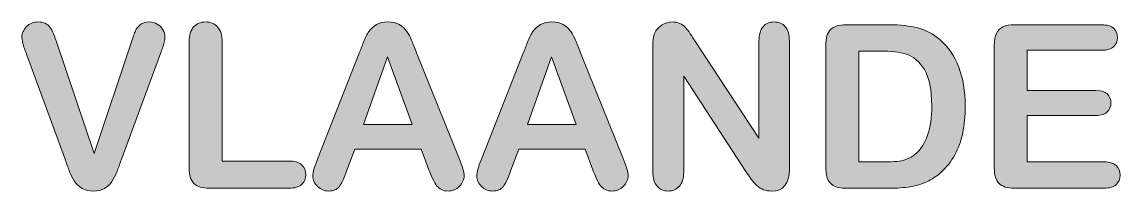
# Model space of a CAD drawing. Header units: millimetres. Extents: x 190 to 440, y -221 to -136.
# Drawn here: x 345.59 to 359.18, y -218.23 to -216.14 of the extents above; entities that cross this region are included whole.
import ezdxf

# ---------------------------------------------------------------- set-up
doc = ezdxf.new("R2010")
doc.units = ezdxf.units.MM
doc.header["$MEASUREMENT"] = 0
doc.layers.add('Layer 1', color=7, linetype='Continuous')

# ---------------------------------------------------------------- blocks, each defined once
blk = doc.blocks.new('block 9')
at = {"layer": 'Layer 1', "true_color": 0x231f20}
h = blk.add_hatch(color=250, dxfattribs=at)
h.dxf.hatch_style = 2
edge = h.paths.add_edge_path()
edge.add_spline(control_points=[(346.021, -216.409), (346.021, -216.409), (346.478, -217.764), (346.478, -217.764), (346.478, -217.764), (346.937, -216.4), (346.937, -216.4), (346.961, -216.328), (346.979, -216.278), (346.991, -216.25), (347.003, -216.222), (347.023, -216.197), (347.05, -216.174), (347.078, -216.152), (347.115, -216.14), (347.163, -216.14), (347.198, -216.14), (347.23, -216.149), (347.26, -216.167), (347.29, -216.184), (347.314, -216.207), (347.331, -216.236), (347.348, -216.265), (347.356, -216.294), (347.356, -216.324), (347.356, -216.344), (347.353, -216.366), (347.348, -216.389), (347.342, -216.413), (347.336, -216.436), (347.327, -216.458), (347.319, -216.48), (347.311, -216.504), (347.302, -216.528), (347.302, -216.528), (346.813, -217.848), (346.813, -217.848), (346.796, -217.898), (346.778, -217.946), (346.761, -217.992), (346.743, -218.037), (346.723, -218.077), (346.7, -218.112), (346.677, -218.146), (346.647, -218.174), (346.609, -218.197), (346.57, -218.219), (346.524, -218.23), (346.469, -218.23), (346.414, -218.23), (346.367, -218.219), (346.329, -218.197), (346.291, -218.175), (346.26, -218.147), (346.237, -218.112), (346.213, -218.076), (346.193, -218.036), (346.175, -217.991), (346.158, -217.946), (346.14, -217.898), (346.123, -217.848), (346.123, -217.848), (345.642, -216.539), (345.642, -216.539), (345.634, -216.515), (345.625, -216.492), (345.616, -216.468), (345.608, -216.445), (345.6, -216.421), (345.594, -216.394), (345.589, -216.367), (345.585, -216.345), (345.585, -216.327), (345.585, -216.28), (345.604, -216.237), (345.642, -216.198), (345.68, -216.16), (345.727, -216.14), (345.784, -216.14), (345.854, -216.14), (345.903, -216.162), (345.932, -216.205), (345.961, -216.247), (345.991, -216.315), (346.021, -216.409)], knot_values=[0, 0, 0, 0, 1, 1, 1, 2, 2, 2, 3, 3, 3, 4, 4, 4, 5, 5, 5, 6, 6, 6, 7, 7, 7, 8, 8, 8, 9, 9, 9, 10, 10, 10, 11, 11, 11, 12, 12, 12, 13, 13, 13, 14, 14, 14, 15, 15, 15, 16, 16, 16, 17, 17, 17, 18, 18, 18, 19, 19, 19, 20, 20, 20, 21, 21, 21, 22, 22, 22, 23, 23, 23, 24, 24, 24, 25, 25, 25, 26, 26, 26, 27, 27, 27, 28, 28, 28, 28], degree=3, periodic=1)
h = blk.add_hatch(color=250, dxfattribs=at)
h.dxf.hatch_style = 2
edge = h.paths.add_edge_path()
edge.add_spline(control_points=[(348.065, -216.389), (348.065, -216.389), (348.065, -217.859), (348.065, -217.859), (348.065, -217.859), (348.894, -217.859), (348.894, -217.859), (348.96, -217.859), (349.011, -217.875), (349.046, -217.907), (349.082, -217.939), (349.099, -217.98), (349.099, -218.028), (349.099, -218.078), (349.082, -218.118), (349.047, -218.149), (349.012, -218.18), (348.961, -218.195), (348.894, -218.195), (348.894, -218.195), (347.906, -218.195), (347.906, -218.195), (347.817, -218.195), (347.753, -218.175), (347.714, -218.136), (347.675, -218.096), (347.655, -218.033), (347.655, -217.944), (347.655, -217.944), (347.655, -216.389), (347.655, -216.389), (347.655, -216.306), (347.674, -216.244), (347.711, -216.202), (347.748, -216.161), (347.797, -216.14), (347.858, -216.14), (347.92, -216.14), (347.969, -216.161), (348.007, -216.202), (348.046, -216.243), (348.065, -216.305), (348.065, -216.389)], knot_values=[0, 0, 0, 0, 1, 1, 1, 2, 2, 2, 3, 3, 3, 4, 4, 4, 5, 5, 5, 6, 6, 6, 7, 7, 7, 8, 8, 8, 9, 9, 9, 10, 10, 10, 11, 11, 11, 12, 12, 12, 13, 13, 13, 14, 14, 14, 14], degree=3, periodic=1)
h = blk.add_hatch(color=250, dxfattribs=at)
h.dxf.hatch_style = 2
edge = h.paths.add_edge_path()
edge.add_spline(control_points=[(350.624, -217.966), (350.624, -217.966), (350.527, -217.713), (350.527, -217.713), (350.527, -217.713), (349.706, -217.713), (349.706, -217.713), (349.706, -217.713), (349.609, -217.972), (349.609, -217.972), (349.572, -218.073), (349.539, -218.141), (349.513, -218.177), (349.486, -218.212), (349.443, -218.23), (349.382, -218.23), (349.331, -218.23), (349.285, -218.211), (349.246, -218.173), (349.206, -218.136), (349.186, -218.093), (349.186, -218.045), (349.186, -218.017), (349.191, -217.989), (349.2, -217.959), (349.209, -217.93), (349.225, -217.889), (349.246, -217.837), (349.246, -217.837), (349.762, -216.525), (349.762, -216.525), (349.777, -216.487), (349.795, -216.442), (349.815, -216.389), (349.836, -216.336), (349.858, -216.292), (349.881, -216.258), (349.905, -216.223), (349.936, -216.195), (349.974, -216.173), (350.012, -216.151), (350.059, -216.14), (350.115, -216.14), (350.172, -216.14), (350.219, -216.151), (350.258, -216.173), (350.296, -216.195), (350.327, -216.222), (350.35, -216.256), (350.373, -216.29), (350.393, -216.327), (350.409, -216.366), (350.425, -216.405), (350.446, -216.457), (350.471, -216.522), (350.471, -216.522), (350.998, -217.826), (350.998, -217.826), (351.04, -217.925), (351.06, -217.997), (351.06, -218.042), (351.06, -218.089), (351.041, -218.132), (351.002, -218.171), (350.963, -218.21), (350.916, -218.23), (350.861, -218.23), (350.829, -218.23), (350.801, -218.224), (350.778, -218.212), (350.755, -218.201), (350.736, -218.185), (350.72, -218.165), (350.705, -218.146), (350.688, -218.116), (350.67, -218.075), (350.652, -218.034), (350.636, -217.998), (350.624, -217.966)], knot_values=[0, 0, 0, 0, 1, 1, 1, 2, 2, 2, 3, 3, 3, 4, 4, 4, 5, 5, 5, 6, 6, 6, 7, 7, 7, 8, 8, 8, 9, 9, 9, 10, 10, 10, 11, 11, 11, 12, 12, 12, 13, 13, 13, 14, 14, 14, 15, 15, 15, 16, 16, 16, 17, 17, 17, 18, 18, 18, 19, 19, 19, 20, 20, 20, 21, 21, 21, 22, 22, 22, 23, 23, 23, 24, 24, 24, 25, 25, 25, 26, 26, 26, 26], degree=3, periodic=1)
h.paths.add_polyline_path([(349.813, -217.406), (350.417, -217.406), (350.112, -216.572)])
h = blk.add_hatch(color=250, dxfattribs=at)
h.dxf.hatch_style = 2
edge = h.paths.add_edge_path()
edge.add_spline(control_points=[(352.653, -217.966), (352.653, -217.966), (352.557, -217.713), (352.557, -217.713), (352.557, -217.713), (351.736, -217.713), (351.736, -217.713), (351.736, -217.713), (351.639, -217.972), (351.639, -217.972), (351.602, -218.073), (351.569, -218.141), (351.543, -218.177), (351.516, -218.212), (351.472, -218.23), (351.412, -218.23), (351.36, -218.23), (351.315, -218.211), (351.275, -218.173), (351.236, -218.136), (351.216, -218.093), (351.216, -218.045), (351.216, -218.017), (351.221, -217.989), (351.23, -217.959), (351.239, -217.93), (351.254, -217.889), (351.275, -217.837), (351.275, -217.837), (351.792, -216.525), (351.792, -216.525), (351.807, -216.487), (351.825, -216.442), (351.845, -216.389), (351.866, -216.336), (351.888, -216.292), (351.911, -216.258), (351.935, -216.223), (351.965, -216.195), (352.004, -216.173), (352.042, -216.151), (352.089, -216.14), (352.145, -216.14), (352.202, -216.14), (352.249, -216.151), (352.288, -216.173), (352.326, -216.195), (352.356, -216.222), (352.38, -216.256), (352.403, -216.29), (352.423, -216.327), (352.439, -216.366), (352.455, -216.405), (352.476, -216.457), (352.5, -216.522), (352.5, -216.522), (353.028, -217.826), (353.028, -217.826), (353.07, -217.925), (353.09, -217.997), (353.09, -218.042), (353.09, -218.089), (353.071, -218.132), (353.032, -218.171), (352.993, -218.21), (352.946, -218.23), (352.89, -218.23), (352.858, -218.23), (352.831, -218.224), (352.808, -218.212), (352.785, -218.201), (352.765, -218.185), (352.75, -218.165), (352.734, -218.146), (352.717, -218.116), (352.7, -218.075), (352.682, -218.034), (352.666, -217.998), (352.653, -217.966)], knot_values=[0, 0, 0, 0, 1, 1, 1, 2, 2, 2, 3, 3, 3, 4, 4, 4, 5, 5, 5, 6, 6, 6, 7, 7, 7, 8, 8, 8, 9, 9, 9, 10, 10, 10, 11, 11, 11, 12, 12, 12, 13, 13, 13, 14, 14, 14, 15, 15, 15, 16, 16, 16, 17, 17, 17, 18, 18, 18, 19, 19, 19, 20, 20, 20, 21, 21, 21, 22, 22, 22, 23, 23, 23, 24, 24, 24, 25, 25, 25, 26, 26, 26, 26], degree=3, periodic=1)
h.paths.add_polyline_path([(351.843, -217.406), (352.447, -217.406), (352.142, -216.572)])
h = blk.add_hatch(color=250, dxfattribs=at)
h.dxf.hatch_style = 2
edge = h.paths.add_edge_path()
edge.add_spline(control_points=[(353.924, -216.386), (353.924, -216.386), (354.711, -217.576), (354.711, -217.576), (354.711, -217.576), (354.711, -216.375), (354.711, -216.375), (354.711, -216.297), (354.728, -216.238), (354.761, -216.199), (354.795, -216.16), (354.84, -216.14), (354.897, -216.14), (354.956, -216.14), (355.002, -216.16), (355.036, -216.199), (355.07, -216.238), (355.087, -216.297), (355.087, -216.375), (355.087, -216.375), (355.087, -217.964), (355.087, -217.964), (355.087, -218.141), (355.014, -218.23), (354.867, -218.23), (354.83, -218.23), (354.797, -218.224), (354.767, -218.214), (354.738, -218.203), (354.71, -218.187), (354.685, -218.163), (354.659, -218.14), (354.635, -218.113), (354.613, -218.083), (354.591, -218.052), (354.569, -218.02), (354.547, -217.988), (354.547, -217.988), (353.779, -216.812), (353.779, -216.812), (353.779, -216.812), (353.779, -217.995), (353.779, -217.995), (353.779, -218.072), (353.761, -218.131), (353.726, -218.17), (353.69, -218.21), (353.644, -218.23), (353.588, -218.23), (353.53, -218.23), (353.483, -218.21), (353.449, -218.17), (353.414, -218.13), (353.396, -218.071), (353.396, -217.995), (353.396, -217.995), (353.396, -216.437), (353.396, -216.437), (353.396, -216.371), (353.403, -216.319), (353.418, -216.281), (353.436, -216.24), (353.465, -216.206), (353.505, -216.18), (353.545, -216.154), (353.589, -216.14), (353.636, -216.14), (353.673, -216.14), (353.704, -216.146), (353.73, -216.158), (353.757, -216.17), (353.78, -216.186), (353.799, -216.207), (353.819, -216.227), (353.839, -216.253), (353.86, -216.285), (353.881, -216.317), (353.902, -216.351), (353.924, -216.386)], knot_values=[0, 0, 0, 0, 1, 1, 1, 2, 2, 2, 3, 3, 3, 4, 4, 4, 5, 5, 5, 6, 6, 6, 7, 7, 7, 8, 8, 8, 9, 9, 9, 10, 10, 10, 11, 11, 11, 12, 12, 12, 13, 13, 13, 14, 14, 14, 15, 15, 15, 16, 16, 16, 17, 17, 17, 18, 18, 18, 19, 19, 19, 20, 20, 20, 21, 21, 21, 22, 22, 22, 23, 23, 23, 24, 24, 24, 25, 25, 25, 26, 26, 26, 26], degree=3, periodic=1)
h = blk.add_hatch(color=250, dxfattribs=at)
h.dxf.hatch_style = 2
edge = h.paths.add_edge_path()
edge.add_spline(control_points=[(355.788, -216.175), (355.788, -216.175), (356.322, -216.175), (356.322, -216.175), (356.461, -216.175), (356.579, -216.188), (356.679, -216.214), (356.778, -216.239), (356.868, -216.288), (356.949, -216.358), (357.159, -216.538), (357.264, -216.812), (357.264, -217.18), (357.264, -217.301), (357.254, -217.411), (357.233, -217.512), (357.212, -217.612), (357.179, -217.702), (357.135, -217.782), (357.091, -217.863), (357.034, -217.935), (356.965, -217.998), (356.911, -218.047), (356.852, -218.086), (356.788, -218.115), (356.723, -218.144), (356.654, -218.165), (356.58, -218.177), (356.506, -218.189), (356.423, -218.195), (356.33, -218.195), (356.33, -218.195), (355.797, -218.195), (355.797, -218.195), (355.722, -218.195), (355.666, -218.184), (355.629, -218.161), (355.591, -218.139), (355.566, -218.107), (355.555, -218.066), (355.544, -218.025), (355.538, -217.972), (355.538, -217.907), (355.538, -217.907), (355.538, -216.426), (355.538, -216.426), (355.538, -216.338), (355.557, -216.274), (355.597, -216.234), (355.637, -216.195), (355.7, -216.175), (355.788, -216.175)], knot_values=[0, 0, 0, 0, 1, 1, 1, 2, 2, 2, 3, 3, 3, 4, 4, 4, 5, 5, 5, 6, 6, 6, 7, 7, 7, 8, 8, 8, 9, 9, 9, 10, 10, 10, 11, 11, 11, 12, 12, 12, 13, 13, 13, 14, 14, 14, 15, 15, 15, 16, 16, 16, 17, 17, 17, 17], degree=3, periodic=1)
edge = h.paths.add_edge_path()
edge.add_spline(control_points=[(355.947, -216.499), (355.947, -216.499), (355.947, -217.87), (355.947, -217.87), (355.947, -217.87), (356.257, -217.87), (356.257, -217.87), (356.325, -217.87), (356.378, -217.868), (356.417, -217.864), (356.455, -217.861), (356.495, -217.852), (356.537, -217.837), (356.578, -217.822), (356.614, -217.801), (356.644, -217.775), (356.781, -217.659), (356.85, -217.46), (356.85, -217.177), (356.85, -216.977), (356.82, -216.828), (356.759, -216.729), (356.699, -216.63), (356.625, -216.567), (356.537, -216.539), (356.449, -216.512), (356.342, -216.499), (356.217, -216.499), (356.217, -216.499), (355.947, -216.499), (355.947, -216.499)], knot_values=[0, 0, 0, 0, 1, 1, 1, 2, 2, 2, 3, 3, 3, 4, 4, 4, 5, 5, 5, 6, 6, 6, 7, 7, 7, 8, 8, 8, 9, 9, 9, 10, 10, 10, 10], degree=3, periodic=1)
h = blk.add_hatch(color=250, dxfattribs=at)
h.dxf.hatch_style = 2
edge = h.paths.add_edge_path()
edge.add_spline(control_points=[(358.955, -216.49), (358.955, -216.49), (358.033, -216.49), (358.033, -216.49), (358.033, -216.49), (358.033, -216.987), (358.033, -216.987), (358.033, -216.987), (358.882, -216.987), (358.882, -216.987), (358.944, -216.987), (358.991, -217.001), (359.022, -217.029), (359.053, -217.057), (359.068, -217.094), (359.068, -217.14), (359.068, -217.185), (359.053, -217.223), (359.023, -217.252), (358.992, -217.281), (358.946, -217.295), (358.882, -217.295), (358.882, -217.295), (358.033, -217.295), (358.033, -217.295), (358.033, -217.295), (358.033, -217.87), (358.033, -217.87), (358.033, -217.87), (358.987, -217.87), (358.987, -217.87), (359.051, -217.87), (359.1, -217.885), (359.132, -217.915), (359.165, -217.945), (359.181, -217.984), (359.181, -218.034), (359.181, -218.082), (359.165, -218.12), (359.132, -218.15), (359.1, -218.18), (359.051, -218.195), (358.987, -218.195), (358.987, -218.195), (357.875, -218.195), (357.875, -218.195), (357.786, -218.195), (357.721, -218.175), (357.683, -218.136), (357.644, -218.096), (357.624, -218.033), (357.624, -217.944), (357.624, -217.944), (357.624, -216.426), (357.624, -216.426), (357.624, -216.367), (357.633, -216.319), (357.65, -216.282), (357.668, -216.245), (357.695, -216.217), (357.732, -216.2), (357.769, -216.184), (357.817, -216.175), (357.875, -216.175), (357.875, -216.175), (358.955, -216.175), (358.955, -216.175), (359.02, -216.175), (359.069, -216.189), (359.101, -216.218), (359.132, -216.247), (359.148, -216.285), (359.148, -216.332), (359.148, -216.38), (359.132, -216.418), (359.101, -216.447), (359.069, -216.476), (359.02, -216.49), (358.955, -216.49)], knot_values=[0, 0, 0, 0, 1, 1, 1, 2, 2, 2, 3, 3, 3, 4, 4, 4, 5, 5, 5, 6, 6, 6, 7, 7, 7, 8, 8, 8, 9, 9, 9, 10, 10, 10, 11, 11, 11, 12, 12, 12, 13, 13, 13, 14, 14, 14, 15, 15, 15, 16, 16, 16, 17, 17, 17, 18, 18, 18, 19, 19, 19, 20, 20, 20, 21, 21, 21, 22, 22, 22, 23, 23, 23, 24, 24, 24, 25, 25, 25, 26, 26, 26, 26], degree=3, periodic=1)
at = {"layer": 'Layer 1', "lineweight": 0}
for points in [[(349.813, -217.406), (350.417, -217.406), (350.112, -216.572), (349.813, -217.406)], [(351.843, -217.406), (352.447, -217.406), (352.142, -216.572), (351.843, -217.406)]]:
    blk.add_lwpolyline(points, dxfattribs=at)
for points, knots in [([(346.021, -216.409), (346.021, -216.409), (346.478, -217.764), (346.478, -217.764), (346.478, -217.764), (346.937, -216.4), (346.937, -216.4), (346.961, -216.328), (346.979, -216.278), (346.991, -216.25), (347.003, -216.222), (347.023, -216.197), (347.05, -216.174), (347.078, -216.152), (347.115, -216.14), (347.163, -216.14), (347.198, -216.14), (347.23, -216.149), (347.26, -216.167), (347.29, -216.184), (347.314, -216.207), (347.331, -216.236), (347.348, -216.265), (347.356, -216.294), (347.356, -216.324), (347.356, -216.344), (347.353, -216.366), (347.348, -216.389), (347.342, -216.413), (347.336, -216.436), (347.327, -216.458), (347.319, -216.48), (347.311, -216.504), (347.302, -216.528), (347.302, -216.528), (346.813, -217.848), (346.813, -217.848), (346.796, -217.898), (346.778, -217.946), (346.761, -217.992), (346.743, -218.037), (346.723, -218.077), (346.7, -218.112), (346.677, -218.146), (346.647, -218.174), (346.609, -218.197), (346.57, -218.219), (346.524, -218.23), (346.469, -218.23), (346.414, -218.23), (346.367, -218.219), (346.329, -218.197), (346.291, -218.175), (346.26, -218.147), (346.237, -218.112), (346.213, -218.076), (346.193, -218.036), (346.175, -217.991), (346.158, -217.946), (346.14, -217.898), (346.123, -217.848), (346.123, -217.848), (345.642, -216.539), (345.642, -216.539), (345.634, -216.515), (345.625, -216.492), (345.616, -216.468), (345.608, -216.445), (345.6, -216.421), (345.594, -216.394), (345.589, -216.367), (345.585, -216.345), (345.585, -216.327), (345.585, -216.28), (345.604, -216.237), (345.642, -216.198), (345.68, -216.16), (345.727, -216.14), (345.784, -216.14), (345.854, -216.14), (345.903, -216.162), (345.932, -216.205), (345.961, -216.247), (345.991, -216.315), (346.021, -216.409)], [0, 0, 0, 0, 1, 1, 1, 2, 2, 2, 3, 3, 3, 4, 4, 4, 5, 5, 5, 6, 6, 6, 7, 7, 7, 8, 8, 8, 9, 9, 9, 10, 10, 10, 11, 11, 11, 12, 12, 12, 13, 13, 13, 14, 14, 14, 15, 15, 15, 16, 16, 16, 17, 17, 17, 18, 18, 18, 19, 19, 19, 20, 20, 20, 21, 21, 21, 22, 22, 22, 23, 23, 23, 24, 24, 24, 25, 25, 25, 26, 26, 26, 27, 27, 27, 28, 28, 28, 28]), ([(348.065, -216.389), (348.065, -216.389), (348.065, -217.859), (348.065, -217.859), (348.065, -217.859), (348.894, -217.859), (348.894, -217.859), (348.96, -217.859), (349.011, -217.875), (349.046, -217.907), (349.082, -217.939), (349.099, -217.98), (349.099, -218.028), (349.099, -218.078), (349.082, -218.118), (349.047, -218.149), (349.012, -218.18), (348.961, -218.195), (348.894, -218.195), (348.894, -218.195), (347.906, -218.195), (347.906, -218.195), (347.817, -218.195), (347.753, -218.175), (347.714, -218.136), (347.675, -218.096), (347.655, -218.033), (347.655, -217.944), (347.655, -217.944), (347.655, -216.389), (347.655, -216.389), (347.655, -216.306), (347.674, -216.244), (347.711, -216.202), (347.748, -216.161), (347.797, -216.14), (347.858, -216.14), (347.92, -216.14), (347.969, -216.161), (348.007, -216.202), (348.046, -216.243), (348.065, -216.305), (348.065, -216.389)], [0, 0, 0, 0, 1, 1, 1, 2, 2, 2, 3, 3, 3, 4, 4, 4, 5, 5, 5, 6, 6, 6, 7, 7, 7, 8, 8, 8, 9, 9, 9, 10, 10, 10, 11, 11, 11, 12, 12, 12, 13, 13, 13, 14, 14, 14, 14]), ([(350.624, -217.966), (350.624, -217.966), (350.527, -217.713), (350.527, -217.713), (350.527, -217.713), (349.706, -217.713), (349.706, -217.713), (349.706, -217.713), (349.609, -217.972), (349.609, -217.972), (349.572, -218.073), (349.539, -218.141), (349.513, -218.177), (349.486, -218.212), (349.443, -218.23), (349.382, -218.23), (349.331, -218.23), (349.285, -218.211), (349.246, -218.173), (349.206, -218.136), (349.186, -218.093), (349.186, -218.045), (349.186, -218.017), (349.191, -217.989), (349.2, -217.959), (349.209, -217.93), (349.225, -217.889), (349.246, -217.837), (349.246, -217.837), (349.762, -216.525), (349.762, -216.525), (349.777, -216.487), (349.795, -216.442), (349.815, -216.389), (349.836, -216.336), (349.858, -216.292), (349.881, -216.258), (349.905, -216.223), (349.936, -216.195), (349.974, -216.173), (350.012, -216.151), (350.059, -216.14), (350.115, -216.14), (350.172, -216.14), (350.219, -216.151), (350.258, -216.173), (350.296, -216.195), (350.327, -216.222), (350.35, -216.256), (350.373, -216.29), (350.393, -216.327), (350.409, -216.366), (350.425, -216.405), (350.446, -216.457), (350.471, -216.522), (350.471, -216.522), (350.998, -217.826), (350.998, -217.826), (351.04, -217.925), (351.06, -217.997), (351.06, -218.042), (351.06, -218.089), (351.041, -218.132), (351.002, -218.171), (350.963, -218.21), (350.916, -218.23), (350.861, -218.23), (350.829, -218.23), (350.801, -218.224), (350.778, -218.212), (350.755, -218.201), (350.736, -218.185), (350.72, -218.165), (350.705, -218.146), (350.688, -218.116), (350.67, -218.075), (350.652, -218.034), (350.636, -217.998), (350.624, -217.966)], [0, 0, 0, 0, 1, 1, 1, 2, 2, 2, 3, 3, 3, 4, 4, 4, 5, 5, 5, 6, 6, 6, 7, 7, 7, 8, 8, 8, 9, 9, 9, 10, 10, 10, 11, 11, 11, 12, 12, 12, 13, 13, 13, 14, 14, 14, 15, 15, 15, 16, 16, 16, 17, 17, 17, 18, 18, 18, 19, 19, 19, 20, 20, 20, 21, 21, 21, 22, 22, 22, 23, 23, 23, 24, 24, 24, 25, 25, 25, 26, 26, 26, 26]), ([(352.653, -217.966), (352.653, -217.966), (352.557, -217.713), (352.557, -217.713), (352.557, -217.713), (351.736, -217.713), (351.736, -217.713), (351.736, -217.713), (351.639, -217.972), (351.639, -217.972), (351.602, -218.073), (351.569, -218.141), (351.543, -218.177), (351.516, -218.212), (351.472, -218.23), (351.412, -218.23), (351.36, -218.23), (351.315, -218.211), (351.275, -218.173), (351.236, -218.136), (351.216, -218.093), (351.216, -218.045), (351.216, -218.017), (351.221, -217.989), (351.23, -217.959), (351.239, -217.93), (351.254, -217.889), (351.275, -217.837), (351.275, -217.837), (351.792, -216.525), (351.792, -216.525), (351.807, -216.487), (351.825, -216.442), (351.845, -216.389), (351.866, -216.336), (351.888, -216.292), (351.911, -216.258), (351.935, -216.223), (351.965, -216.195), (352.004, -216.173), (352.042, -216.151), (352.089, -216.14), (352.145, -216.14), (352.202, -216.14), (352.249, -216.151), (352.288, -216.173), (352.326, -216.195), (352.356, -216.222), (352.38, -216.256), (352.403, -216.29), (352.423, -216.327), (352.439, -216.366), (352.455, -216.405), (352.476, -216.457), (352.5, -216.522), (352.5, -216.522), (353.028, -217.826), (353.028, -217.826), (353.07, -217.925), (353.09, -217.997), (353.09, -218.042), (353.09, -218.089), (353.071, -218.132), (353.032, -218.171), (352.993, -218.21), (352.946, -218.23), (352.89, -218.23), (352.858, -218.23), (352.831, -218.224), (352.808, -218.212), (352.785, -218.201), (352.765, -218.185), (352.75, -218.165), (352.734, -218.146), (352.717, -218.116), (352.7, -218.075), (352.682, -218.034), (352.666, -217.998), (352.653, -217.966)], [0, 0, 0, 0, 1, 1, 1, 2, 2, 2, 3, 3, 3, 4, 4, 4, 5, 5, 5, 6, 6, 6, 7, 7, 7, 8, 8, 8, 9, 9, 9, 10, 10, 10, 11, 11, 11, 12, 12, 12, 13, 13, 13, 14, 14, 14, 15, 15, 15, 16, 16, 16, 17, 17, 17, 18, 18, 18, 19, 19, 19, 20, 20, 20, 21, 21, 21, 22, 22, 22, 23, 23, 23, 24, 24, 24, 25, 25, 25, 26, 26, 26, 26]), ([(353.924, -216.386), (353.924, -216.386), (354.711, -217.576), (354.711, -217.576), (354.711, -217.576), (354.711, -216.375), (354.711, -216.375), (354.711, -216.297), (354.728, -216.238), (354.761, -216.199), (354.795, -216.16), (354.84, -216.14), (354.897, -216.14), (354.956, -216.14), (355.002, -216.16), (355.036, -216.199), (355.07, -216.238), (355.087, -216.297), (355.087, -216.375), (355.087, -216.375), (355.087, -217.964), (355.087, -217.964), (355.087, -218.141), (355.014, -218.23), (354.867, -218.23), (354.83, -218.23), (354.797, -218.224), (354.767, -218.214), (354.738, -218.203), (354.71, -218.187), (354.685, -218.163), (354.659, -218.14), (354.635, -218.113), (354.613, -218.083), (354.591, -218.052), (354.569, -218.02), (354.547, -217.988), (354.547, -217.988), (353.779, -216.812), (353.779, -216.812), (353.779, -216.812), (353.779, -217.995), (353.779, -217.995), (353.779, -218.072), (353.761, -218.131), (353.726, -218.17), (353.69, -218.21), (353.644, -218.23), (353.588, -218.23), (353.53, -218.23), (353.483, -218.21), (353.449, -218.17), (353.414, -218.13), (353.396, -218.071), (353.396, -217.995), (353.396, -217.995), (353.396, -216.437), (353.396, -216.437), (353.396, -216.371), (353.403, -216.319), (353.418, -216.281), (353.436, -216.24), (353.465, -216.206), (353.505, -216.18), (353.545, -216.154), (353.589, -216.14), (353.636, -216.14), (353.673, -216.14), (353.704, -216.146), (353.73, -216.158), (353.757, -216.17), (353.78, -216.186), (353.799, -216.207), (353.819, -216.227), (353.839, -216.253), (353.86, -216.285), (353.881, -216.317), (353.902, -216.351), (353.924, -216.386)], [0, 0, 0, 0, 1, 1, 1, 2, 2, 2, 3, 3, 3, 4, 4, 4, 5, 5, 5, 6, 6, 6, 7, 7, 7, 8, 8, 8, 9, 9, 9, 10, 10, 10, 11, 11, 11, 12, 12, 12, 13, 13, 13, 14, 14, 14, 15, 15, 15, 16, 16, 16, 17, 17, 17, 18, 18, 18, 19, 19, 19, 20, 20, 20, 21, 21, 21, 22, 22, 22, 23, 23, 23, 24, 24, 24, 25, 25, 25, 26, 26, 26, 26]), ([(355.788, -216.175), (355.788, -216.175), (356.322, -216.175), (356.322, -216.175), (356.461, -216.175), (356.579, -216.188), (356.679, -216.214), (356.778, -216.239), (356.868, -216.288), (356.949, -216.358), (357.159, -216.538), (357.264, -216.812), (357.264, -217.18), (357.264, -217.301), (357.254, -217.411), (357.233, -217.512), (357.212, -217.612), (357.179, -217.702), (357.135, -217.782), (357.091, -217.863), (357.034, -217.935), (356.965, -217.998), (356.911, -218.047), (356.852, -218.086), (356.788, -218.115), (356.723, -218.144), (356.654, -218.165), (356.58, -218.177), (356.506, -218.189), (356.423, -218.195), (356.33, -218.195), (356.33, -218.195), (355.797, -218.195), (355.797, -218.195), (355.722, -218.195), (355.666, -218.184), (355.629, -218.161), (355.591, -218.139), (355.566, -218.107), (355.555, -218.066), (355.544, -218.025), (355.538, -217.972), (355.538, -217.907), (355.538, -217.907), (355.538, -216.426), (355.538, -216.426), (355.538, -216.338), (355.557, -216.274), (355.597, -216.234), (355.637, -216.195), (355.7, -216.175), (355.788, -216.175)], [0, 0, 0, 0, 1, 1, 1, 2, 2, 2, 3, 3, 3, 4, 4, 4, 5, 5, 5, 6, 6, 6, 7, 7, 7, 8, 8, 8, 9, 9, 9, 10, 10, 10, 11, 11, 11, 12, 12, 12, 13, 13, 13, 14, 14, 14, 15, 15, 15, 16, 16, 16, 17, 17, 17, 17]), ([(358.955, -216.49), (358.955, -216.49), (358.033, -216.49), (358.033, -216.49), (358.033, -216.49), (358.033, -216.987), (358.033, -216.987), (358.033, -216.987), (358.882, -216.987), (358.882, -216.987), (358.944, -216.987), (358.991, -217.001), (359.022, -217.029), (359.053, -217.057), (359.068, -217.094), (359.068, -217.14), (359.068, -217.185), (359.053, -217.223), (359.023, -217.252), (358.992, -217.281), (358.946, -217.295), (358.882, -217.295), (358.882, -217.295), (358.033, -217.295), (358.033, -217.295), (358.033, -217.295), (358.033, -217.87), (358.033, -217.87), (358.033, -217.87), (358.987, -217.87), (358.987, -217.87), (359.051, -217.87), (359.1, -217.885), (359.132, -217.915), (359.165, -217.945), (359.181, -217.984), (359.181, -218.034), (359.181, -218.082), (359.165, -218.12), (359.132, -218.15), (359.1, -218.18), (359.051, -218.195), (358.987, -218.195), (358.987, -218.195), (357.875, -218.195), (357.875, -218.195), (357.786, -218.195), (357.721, -218.175), (357.683, -218.136), (357.644, -218.096), (357.624, -218.033), (357.624, -217.944), (357.624, -217.944), (357.624, -216.426), (357.624, -216.426), (357.624, -216.367), (357.633, -216.319), (357.65, -216.282), (357.668, -216.245), (357.695, -216.217), (357.732, -216.2), (357.769, -216.184), (357.817, -216.175), (357.875, -216.175), (357.875, -216.175), (358.955, -216.175), (358.955, -216.175), (359.02, -216.175), (359.069, -216.189), (359.101, -216.218), (359.132, -216.247), (359.148, -216.285), (359.148, -216.332), (359.148, -216.38), (359.132, -216.418), (359.101, -216.447), (359.069, -216.476), (359.02, -216.49), (358.955, -216.49)], [0, 0, 0, 0, 1, 1, 1, 2, 2, 2, 3, 3, 3, 4, 4, 4, 5, 5, 5, 6, 6, 6, 7, 7, 7, 8, 8, 8, 9, 9, 9, 10, 10, 10, 11, 11, 11, 12, 12, 12, 13, 13, 13, 14, 14, 14, 15, 15, 15, 16, 16, 16, 17, 17, 17, 18, 18, 18, 19, 19, 19, 20, 20, 20, 21, 21, 21, 22, 22, 22, 23, 23, 23, 24, 24, 24, 25, 25, 25, 26, 26, 26, 26]), ([(355.947, -216.499), (355.947, -216.499), (355.947, -217.87), (355.947, -217.87), (355.947, -217.87), (356.257, -217.87), (356.257, -217.87), (356.325, -217.87), (356.378, -217.868), (356.417, -217.864), (356.455, -217.861), (356.495, -217.852), (356.537, -217.837), (356.578, -217.822), (356.614, -217.801), (356.644, -217.775), (356.781, -217.659), (356.85, -217.46), (356.85, -217.177), (356.85, -216.977), (356.82, -216.828), (356.759, -216.729), (356.699, -216.63), (356.625, -216.567), (356.537, -216.539), (356.449, -216.512), (356.342, -216.499), (356.217, -216.499), (356.217, -216.499), (355.947, -216.499), (355.947, -216.499)], [0, 0, 0, 0, 1, 1, 1, 2, 2, 2, 3, 3, 3, 4, 4, 4, 5, 5, 5, 6, 6, 6, 7, 7, 7, 8, 8, 8, 9, 9, 9, 10, 10, 10, 10])]:
    blk.add_open_spline(points, degree=3, knots=knots, dxfattribs=at)

msp = doc.modelspace()

# ---------------------------------------------------------------- block references
at = {"layer": 'Layer 1'}
msp.add_blockref('block 9', (0, 0), dxfattribs=at)

doc.saveas('drawing.dxf')
